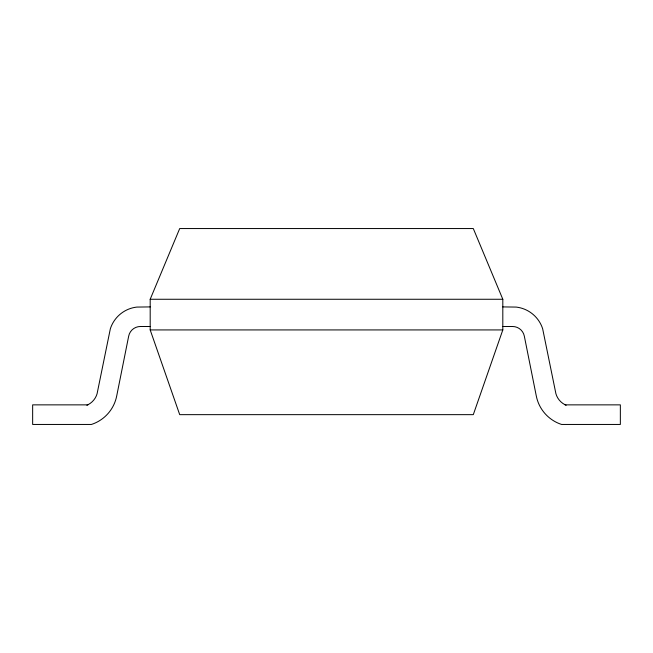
<?xml version="1.0" encoding="UTF-8"?>
<svg xmlns="http://www.w3.org/2000/svg" width="653" height="653" viewBox="0 0 653 653"><rect width="100%" height="100%" fill="white"/><g stroke="black" fill="none" stroke-linecap="round" stroke-linejoin="round"><path stroke-width="0.98" d="M502.81 329.928L473.294 414.655L179.706 414.655L150.19 329.928L150.19 299.262L179.706 228.55L473.294 228.55L502.81 299.262L502.81 329.928L150.19 329.928M86.865 405.244L88.294 404.558A17.957 17.957 0 0 0 97.077 393.775L110.349 328.761A31.573 31.573 0 0 1 136.787 307.081L150.19 306.91M150.19 299.262L502.81 299.262M502.81 306.91L516.213 307.081A31.573 31.573 0 0 1 542.651 328.761L555.923 393.775A17.957 17.957 0 0 0 564.706 404.558L566.135 405.244M150.19 326.5L140.395 326.5A11.95 11.95 0 0 0 128.682 336.107L116.683 396.077A37.564 37.564 0 0 1 91.42 424.45L32.65 424.45L32.65 404.86L87.886 404.86M502.81 326.5L512.605 326.5A11.95 11.95 0 0 1 524.318 336.107L536.317 396.077A37.564 37.564 0 0 0 561.58 424.45L620.35 424.45L620.35 404.86L565.114 404.86"/></g></svg>
